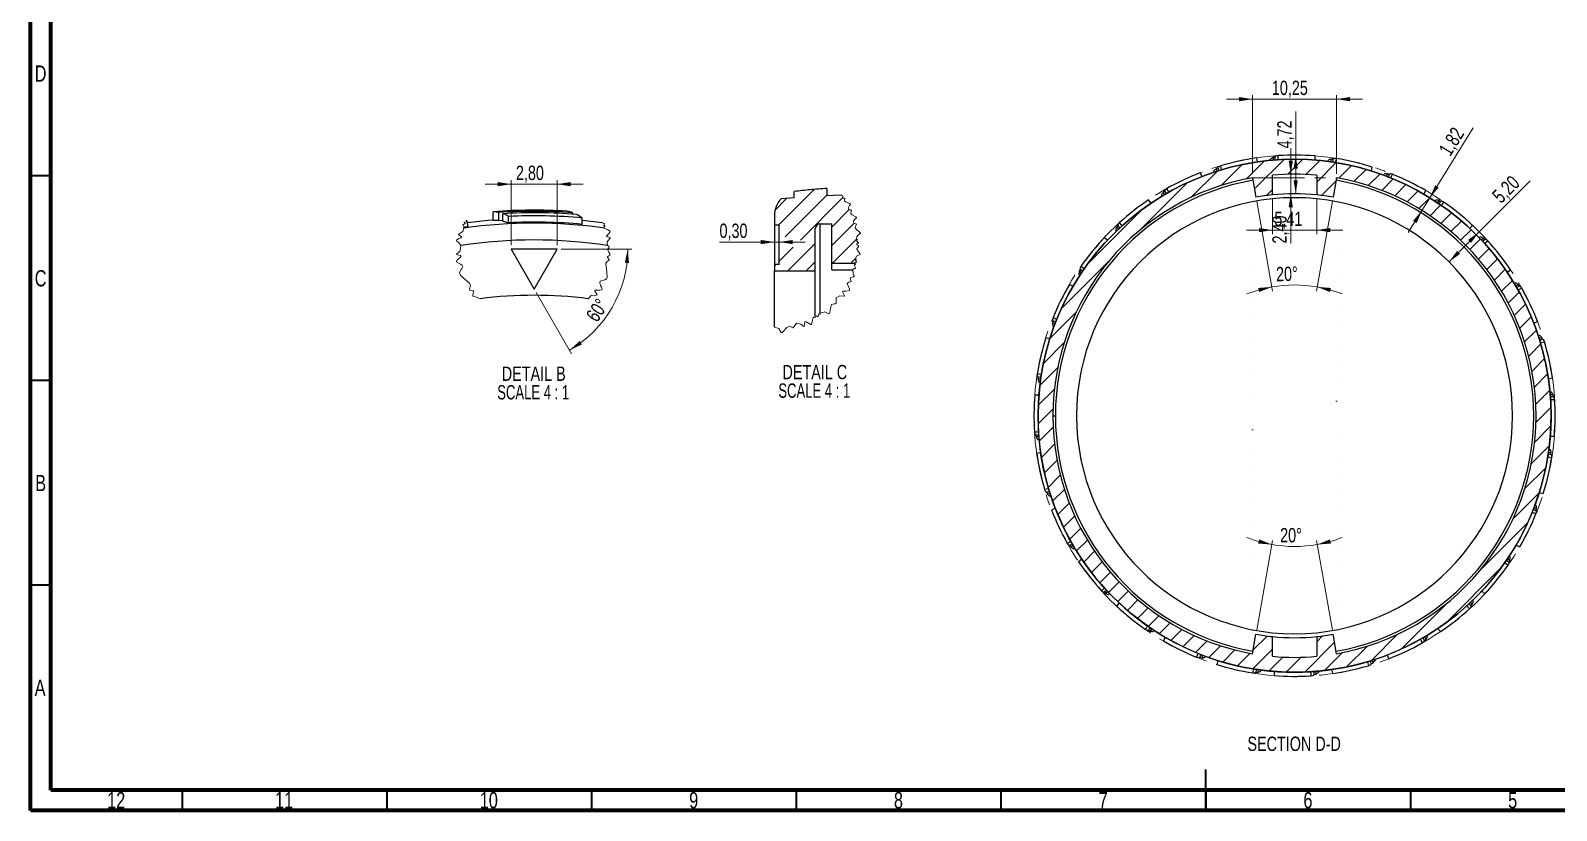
# Model space of a CAD drawing. Header units: millimetres. Extents: x 15 to 589, y 5 to 415.
# Drawn here: x 15 to 387.7, y 5 to 195.5 of the extents above; entities that cross this region are included whole.
import ezdxf

# ---------------------------------------------------------------- set-up
doc = ezdxf.new("R2010")
doc.units = ezdxf.units.MM
doc.linetypes.add('CENTERX2', pattern=[20.32, 12.7, -2.54, 2.54, -2.54])
doc.styles.add('SLDTEXTSTYLE0', font='TXT', dxfattribs={"width": 0.75})
doc.styles.add('SLDTEXTSTYLE5', font='TXT', dxfattribs={"width": 0.681818})
doc.dimstyles.new('SLDDIMSTYLE0', dxfattribs={"dimtxt": 3.5, "dimasz": 3.302, "dimexe": 0, "dimexo": 0.0625, "dimgap": 0.875, "dimtad": 1, "dimlfac": 0.5, "dimrnd": 1e-09, "dimzin": 12, "dimdsep": 46, "dimtxsty": 'SLDTEXTSTYLE0', "dimsah": 1, "dimcen": 0.09, "dimadec": 0, "dimazin": 3, "dimtfac": 1, "dimtofl": 0, "dimtmove": 0, "dimatfit": 3, "dimfxl": 0, "dimfrac": 2, "dimtolj": 1, "dimtzin": 12, "dimarcsym": 0})
doc.dimstyles.new('SLDDIMSTYLE2', dxfattribs={"dimtxt": 3.5, "dimasz": 3.302, "dimexe": 0, "dimexo": 0.0625, "dimgap": 0.875, "dimtad": 1, "dimlfac": 0.5, "dimrnd": 1e-09, "dimzin": 12, "dimdsep": 46, "dimtxsty": 'SLDTEXTSTYLE0', "dimsah": 1, "dimcen": 0.09, "dimadec": 0, "dimazin": 3, "dimtfac": 1, "dimtmove": 0, "dimatfit": 0, "dimfxl": 0, "dimfrac": 2, "dimtolj": 1, "dimtzin": 12, "dimarcsym": 0})
doc.dimstyles.new('SLDDIMSTYLE4', dxfattribs={"dimtxt": 3.5, "dimasz": 3.302, "dimexe": 0, "dimexo": 0.0625, "dimgap": 0.875, "dimtad": 1, "dimdec": 4, "dimlfac": 0.25, "dimzin": 12, "dimdsep": 46, "dimtxsty": 'SLDTEXTSTYLE0', "dimsah": 1, "dimcen": 0.09, "dimazin": 3, "dimtfac": 1, "dimtofl": 0, "dimtmove": 0, "dimatfit": 3, "dimfxl": 0, "dimfrac": 2, "dimtolj": 1, "dimtzin": 12, "dimarcsym": 0})
doc.dimstyles.new('SLDDIMSTYLE5', dxfattribs={"dimtxt": 3.5, "dimasz": 3.302, "dimexe": 0, "dimexo": 0.0625, "dimgap": 0.875, "dimtad": 1, "dimlfac": 0.25, "dimrnd": 1e-09, "dimzin": 12, "dimdsep": 46, "dimtxsty": 'SLDTEXTSTYLE0', "dimsah": 1, "dimcen": 0.09, "dimadec": 0, "dimazin": 3, "dimtfac": 1, "dimtmove": 0, "dimatfit": 0, "dimfxl": 0, "dimfrac": 2, "dimtolj": 1, "dimtzin": 12, "dimarcsym": 0})
doc.dimstyles.new('SLDDIMSTYLE6', dxfattribs={"dimtxt": 3.5, "dimasz": 3.302, "dimexe": 0, "dimexo": 0.0625, "dimgap": 0.875, "dimtad": 1, "dimlfac": 0.25, "dimrnd": 1e-09, "dimdsep": 46, "dimtxsty": 'SLDTEXTSTYLE0', "dimsah": 1, "dimcen": 0.09, "dimadec": 0, "dimazin": 2, "dimtfac": 1, "dimtmove": 0, "dimatfit": 0, "dimfxl": 0, "dimfrac": 2, "dimtolj": 1, "dimtzin": 12, "dimarcsym": 0})
doc.dimstyles.new('SLDDIMSTYLE7', dxfattribs={"dimtxt": 3.5, "dimasz": 3.302, "dimexe": 0, "dimexo": 0.0625, "dimgap": 0.875, "dimtad": 1, "dimdec": 4, "dimlfac": 0.5, "dimzin": 12, "dimdsep": 46, "dimtxsty": 'SLDTEXTSTYLE0', "dimsah": 1, "dimcen": 0.09, "dimazin": 3, "dimtfac": 1, "dimtofl": 0, "dimtmove": 0, "dimatfit": 3, "dimfxl": 0, "dimfrac": 2, "dimtolj": 1, "dimtzin": 12, "dimarcsym": 0})

# ---------------------------------------------------------------- blocks, each defined once
blk = doc.blocks.new('_D_13')
at = {"color": 7, "linetype": 'Continuous', "lineweight": 0}
for p, q in [((144.59, 142.05), (161.84, 142.05)), ((138.49, 131.48), (147.12, 116.54))]:
    blk.add_line(p, q, dxfattribs=at)
at = {"color": 7, "linetype": 'Continuous', "lineweight": 18}
blk.add_arc((132.39, 142.05), 28.45, 300, 0, dxfattribs=at)
for points in [[(160.84, 142.05), (160.14, 138.78), (161.16, 138.72)], [(146.62, 117.41), (149.65, 118.8), (149.1, 119.64)]]:
    blk.add_solid(points, dxfattribs=at)
at = {"color": 7, "linetype": 'Continuous', "lineweight": 18, "insert": (150.44, 125.93), "char_height": 3.5, "attachment_point": 1, "rotation": 56.5918, "style": 'SLDTEXTSTYLE0'}
blk.add_mtext('60°', dxfattribs=at)
blk = doc.blocks.new('_D_14')
at = {"color": 7, "linetype": 'Continuous', "lineweight": 0}
for p, q in [((132.39, 157.95), (126.04, 157.95)), ((132.39, 143.05), (132.39, 158.95)), ((143.59, 157.95), (132.39, 157.95)), ((143.59, 143.05), (143.59, 158.95)), ((143.59, 157.95), (149.94, 157.95))]:
    blk.add_line(p, q, dxfattribs=at)
at = {"color": 7, "linetype": 'Continuous', "lineweight": 18}
for points in [[(132.39, 157.95), (129.09, 158.46), (129.09, 157.44)], [(143.59, 157.95), (146.89, 157.44), (146.89, 158.46)]]:
    blk.add_solid(points, dxfattribs=at)
at = {"color": 7, "linetype": 'Continuous', "lineweight": 18, "insert": (133.54, 162.46), "char_height": 3.5, "attachment_point": 1, "style": 'SLDTEXTSTYLE0'}
blk.add_mtext('2,80', dxfattribs=at)
blk = doc.blocks.new('SW_NOTE_0_4')
at = {"color": 0, "linetype": 'Continuous', "lineweight": 0, "char_height": 3.5, "attachment_point": 2}
for s, insert, style in [('DETAIL B', (9.13, 4.51), 'SLDTEXTSTYLE0'), ('SCALE 4 : 1', (8.99, -0.01), 'SLDTEXTSTYLE5')]:
    blk.add_mtext(s, dxfattribs=dict(at, insert=insert, style=style))
blk = doc.blocks.new('SW_HATCH_0')
at = {"color": 0, "linetype": 'Continuous', "lineweight": 18}
for p, q in [((0, 0), (-2.94, -2.94)), ((6.67, 2.18), (-2.01, -6.5)), ((9.67, 0.69), (-0.44, -9.42)), ((13.51, 0.03), (3.29, -10.18)), ((15.14, -2.82), (10.92, -7.04)), ((16.34, -6.11), (10.92, -11.53)), ((6.92, -11.04), (0.23, -17.73)), ((16.99, -9.95), (11.11, -15.83)), ((1.53, -11.94), (-1.88, -15.35)), ((16.76, -14.67), (15.6, -15.83)), ((-2.73, -16.2), (-3.08, -16.55)), ((6.92, -15.53), (4.72, -17.73))]:
    blk.add_line(p, q, dxfattribs=at)
blk = doc.blocks.new('_D_15')
at = {"color": 7, "linetype": 'Continuous', "lineweight": 0}
for p, q in [((196.65, 143.81), (183.26, 143.81)), ((196.65, 143.81), (197.85, 143.81)), ((197.85, 143.81), (204.2, 143.81))]:
    blk.add_line(p, q, dxfattribs=at)
at = {"color": 7, "linetype": 'Continuous', "lineweight": 18}
for points in [[(196.65, 143.81), (193.35, 144.32), (193.35, 143.3)], [(197.85, 143.81), (201.16, 143.3), (201.16, 144.32)]]:
    blk.add_solid(points, dxfattribs=at)
at = {"color": 7, "linetype": 'Continuous', "lineweight": 18, "insert": (183.26, 148.32), "char_height": 3.5, "attachment_point": 1, "style": 'SLDTEXTSTYLE0'}
blk.add_mtext('0,30', dxfattribs=at)
blk = doc.blocks.new('SW_NOTE_0_5')
at = {"color": 0, "linetype": 'Continuous', "lineweight": 0, "char_height": 3.5, "attachment_point": 2}
for s, insert, style in [('DETAIL C', (9.68, 4.51), 'SLDTEXTSTYLE0'), ('SCALE 4 : 1', (9.55, -0.01), 'SLDTEXTSTYLE5')]:
    blk.add_mtext(s, dxfattribs=dict(at, insert=insert, style=style))
blk = doc.blocks.new('_D_16')
at = {"color": 7, "linetype": 'Continuous', "lineweight": 0}
for p, q in [((313.44, 160.5), (313.44, 179.71)), ((333.93, 160.5), (333.93, 179.71)), ((313.44, 178.71), (307.09, 178.71)), ((313.44, 178.71), (333.93, 178.71)), ((333.93, 178.71), (340.28, 178.71))]:
    blk.add_line(p, q, dxfattribs=at)
at = {"color": 7, "linetype": 'Continuous', "lineweight": 18}
for points in [[(313.44, 178.71), (310.14, 179.22), (310.14, 178.2)], [(333.93, 178.71), (337.24, 178.2), (337.24, 179.22)]]:
    blk.add_solid(points, dxfattribs=at)
at = {"color": 7, "linetype": 'Continuous', "lineweight": 18, "insert": (318.15, 183.22), "char_height": 3.5, "attachment_point": 1, "style": 'SLDTEXTSTYLE0'}
blk.add_mtext('10,25', dxfattribs=at)
blk = doc.blocks.new('_D_17')
at = {"color": 7, "linetype": 'Continuous', "lineweight": 0}
for p, q in [((368.78, 146.31), (381.25, 158.73)), ((361.42, 138.97), (368.78, 146.31))]:
    blk.add_line(p, q, dxfattribs=at)
at = {"color": 7, "linetype": 'Continuous', "lineweight": 18}
for points in [[(368.78, 146.31), (366.08, 144.34), (366.8, 143.62)], [(361.42, 138.97), (364.12, 140.94), (363.4, 141.66)]]:
    blk.add_solid(points, dxfattribs=at)
at = {"color": 7, "linetype": 'Continuous', "lineweight": 18, "insert": (371.65, 155.54), "char_height": 3.5, "attachment_point": 1, "rotation": 44.8838, "style": 'SLDTEXTSTYLE0'}
blk.add_mtext('5,20', dxfattribs=at)
blk = doc.blocks.new('_D_18')
at = {"color": 7, "linetype": 'Continuous', "lineweight": 0}
for p, q in [((323.97, 165.04), (323.97, 175.72)), ((323.97, 155.6), (323.97, 165.04)), ((324.69, 165.04), (324.97, 165.04)), ((324.69, 155.6), (324.97, 155.6))]:
    blk.add_line(p, q, dxfattribs=at)
at = {"color": 7, "linetype": 'Continuous', "lineweight": 18}
for points in [[(323.97, 165.04), (323.46, 161.74), (324.48, 161.74)], [(323.97, 155.6), (324.48, 158.9), (323.46, 158.9)]]:
    blk.add_solid(points, dxfattribs=at)
at = {"color": 7, "linetype": 'Continuous', "lineweight": 18, "insert": (319.46, 166.67), "char_height": 3.5, "attachment_point": 1, "rotation": 90, "style": 'SLDTEXTSTYLE0'}
blk.add_mtext('4,72', dxfattribs=at)
blk = doc.blocks.new('_D_19')
at = {"color": 7, "linetype": 'Continuous', "lineweight": 0}
for p, q in [((356.73, 154.62), (367.33, 171.7)), ((354.81, 151.52), (356.73, 154.62)), ((354.81, 151.52), (351.46, 146.13))]:
    blk.add_line(p, q, dxfattribs=at)
at = {"color": 7, "linetype": 'Continuous', "lineweight": 18}
for points in [[(356.73, 154.62), (358.9, 157.15), (358.04, 157.69)], [(354.81, 151.52), (352.63, 148.99), (353.5, 148.45)]]:
    blk.add_solid(points, dxfattribs=at)
at = {"color": 7, "linetype": 'Continuous', "lineweight": 18, "insert": (358.72, 166.39), "char_height": 3.5, "attachment_point": 1, "rotation": 58.1686, "style": 'SLDTEXTSTYLE0'}
blk.add_mtext('1,82', dxfattribs=at)
blk = doc.blocks.new('_D_20')
at = {"color": 7, "linetype": 'Continuous', "lineweight": 0}
for p, q in [((322.77, 160.4), (322.77, 166.75)), ((322.69, 160.4), (321.77, 160.4)), ((322.77, 155.6), (322.77, 160.4)), ((322.69, 155.6), (321.77, 155.6)), ((322.77, 155.6), (322.77, 143.46))]:
    blk.add_line(p, q, dxfattribs=at)
at = {"color": 7, "linetype": 'Continuous', "lineweight": 18}
for points in [[(322.77, 160.4), (323.28, 163.7), (322.26, 163.7)], [(322.77, 155.6), (322.26, 152.29), (323.28, 152.29)]]:
    blk.add_solid(points, dxfattribs=at)
at = {"color": 7, "linetype": 'Continuous', "lineweight": 18, "insert": (318.26, 143.46), "char_height": 3.5, "attachment_point": 1, "rotation": 90, "style": 'SLDTEXTSTYLE0'}
blk.add_mtext('2,40', dxfattribs=at)
blk = doc.blocks.new('_D_21')
at = {"color": 7, "linetype": 'Continuous', "lineweight": 0}
for p, q in [((314.45, 153.79), (318.32, 131.86)), ((332.93, 153.79), (329.06, 131.86))]:
    blk.add_line(p, q, dxfattribs=at)
at = {"color": 7, "linetype": 'Continuous', "lineweight": 18}
for start, end in [(100, 111.3459), (80, 100), (68.6541, 80)]:
    blk.add_arc((323.69, 101.4), 31.93, start, end, dxfattribs=at)
for points in [[(318.14, 132.84), (314.81, 132.6), (315.04, 131.61)], [(329.23, 132.84), (332.34, 131.61), (332.56, 132.6)]]:
    blk.add_solid(points, dxfattribs=at)
at = {"color": 7, "linetype": 'Continuous', "lineweight": 18, "insert": (319.13, 137.72), "char_height": 3.5, "attachment_point": 1, "rotation": 1.642, "style": 'SLDTEXTSTYLE0'}
blk.add_mtext('20°', dxfattribs=at)
blk = doc.blocks.new('_D_22')
at = {"color": 7, "linetype": 'Continuous', "lineweight": 0}
for p, q in [((314.45, 49), (318.32, 70.93)), ((332.93, 49), (329.06, 70.93))]:
    blk.add_line(p, q, dxfattribs=at)
at = {"color": 7, "linetype": 'Continuous', "lineweight": 18}
for start, end in [(248.6541, 260), (280, 291.3459), (260, 280)]:
    blk.add_arc((323.69, 101.4), 31.93, start, end, dxfattribs=at)
for points in [[(318.14, 69.95), (315.04, 71.19), (314.81, 70.19)], [(329.23, 69.95), (332.56, 70.19), (332.34, 71.19)]]:
    blk.add_solid(points, dxfattribs=at)
at = {"color": 7, "linetype": 'Continuous', "lineweight": 18, "insert": (320.17, 73.98), "char_height": 3.5, "attachment_point": 1, "style": 'SLDTEXTSTYLE0'}
blk.add_mtext('20°', dxfattribs=at)
blk = doc.blocks.new('_D_23')
at = {"color": 7, "linetype": 'Continuous', "lineweight": 0}
for p, q in [((318.28, 154.33), (318.28, 145.73)), ((329.1, 154.33), (329.1, 145.73)), ((318.28, 146.73), (311.93, 146.73)), ((318.28, 146.73), (329.1, 146.73)), ((329.1, 146.73), (335.45, 146.73))]:
    blk.add_line(p, q, dxfattribs=at)
at = {"color": 7, "linetype": 'Continuous', "lineweight": 18}
for points in [[(318.28, 146.73), (314.97, 147.24), (314.97, 146.22)], [(329.1, 146.73), (332.4, 146.22), (332.4, 147.24)]]:
    blk.add_solid(points, dxfattribs=at)
at = {"color": 7, "linetype": 'Continuous', "lineweight": 18, "insert": (318.77, 151.24), "char_height": 3.5, "attachment_point": 1, "style": 'SLDTEXTSTYLE0'}
blk.add_mtext('5,41', dxfattribs=at)

msp = doc.modelspace()

# ---------------------------------------------------------------- hatches: boundary and pattern name
at = {"linetype": 'Continuous', "lineweight": 18}
h = msp.add_hatch(dxfattribs=at)
h.set_pattern_fill('ANSI31', style=0)
edge = h.paths.add_edge_path(flags=0)
edge.add_arc((323.68786, 101.39662), 62.64188, 0, 360)
edge = h.paths.add_edge_path(flags=0)
edge.add_arc((323.68786, 101.39662), 59, 180, 260, ccw=False)
edge.add_arc((323.68786, 101.39662), 59, 100, 180, ccw=False)
edge.add_line((313.44262, 159.50027), (314.27613, 154.7732))
edge.add_arc((323.68786, 101.39662), 54.2, 95.7303854, 100, ccw=False)
edge.add_line((318.27613, 155.32576), (318.27613, 160.1479))
edge.add_arc((323.68786, 101.39662), 59, 84.7371898, 95.2628102, ccw=False)
edge.add_line((329.09959, 160.1479), (329.09959, 155.32576))
edge.add_arc((323.68786, 101.39662), 54.2, 80, 84.2696146, ccw=False)
edge.add_line((333.09959, 154.7732), (333.9331, 159.50027))
edge.add_arc((323.68786, 101.39662), 59, -80, 80, ccw=False)
edge.add_line((333.9331, 43.29296), (333.09959, 48.02004))
edge.add_arc((323.68786, 101.39662), 54.2, 275.7303854, 280, ccw=False)
edge.add_line((329.09959, 47.46747), (329.09959, 42.64533))
edge.add_arc((323.68786, 101.39662), 59, 264.7371898, 275.2628102, ccw=False)
edge.add_line((318.27613, 42.64533), (318.27613, 47.46747))
edge.add_arc((323.68786, 101.39662), 54.2, 260, 264.2696146, ccw=False)
edge.add_line((314.27613, 48.02004), (313.44262, 43.29296))

# ---------------------------------------------------------------- linework, layer by layer
at = {"color": 7, "linetype": 'Continuous', "lineweight": 70}
for p, q in [((15, 5), (15, 415)), ((20, 10), (20, 410)), ((584, 10), (20, 10)), ((589, 5), (15, 5))]:
    msp.add_line(p, q, dxfattribs=at)
at = {"color": 7, "linetype": 'Continuous', "lineweight": 25}
for p, q in [((314.66775, 163.38609), (314.44453, 164.36409)), ((317.81879, 163.76337), (317.81879, 164.07777)), ((318.98255, 164.55385), (318.5241, 164.51802)), ((318.5241, 163.82572), (318.5241, 164.51802)), ((318.98255, 163.86195), (318.98255, 164.72264)), ((319.68786, 163.91108), (319.68786, 164.91309)), ((328.68786, 163.83905), (328.68786, 164.8422)), ((332.54535, 163.40954), (332.6994, 164.08448)), ((333.15433, 164.0174), (332.6994, 164.08448)), ((333.00037, 163.34284), (333.19189, 164.18196)), ((333.69892, 163.23379), (333.92189, 164.21068)), ((301.09995, 159.82472), (300.6647, 160.72853)), ((304.08804, 160.89371), (304.01807, 161.20023)), ((305.04672, 161.92334), (304.60773, 161.78639)), ((304.76178, 161.11145), (304.60773, 161.78639)), ((305.20068, 161.24878), (305.00916, 162.0879)), ((305.87737, 161.45362), (305.6544, 162.43051)), ((331.84385, 163.50569), (331.91381, 163.81221)), ((342.45725, 161.16088), (342.68047, 162.13888)), ((345.45993, 160.13361), (345.59635, 160.41688)), ((346.12245, 159.88377), (346.42283, 160.50751)), ((346.85142, 160.34087), (346.42283, 160.50751)), ((346.55122, 159.71749), (346.92466, 160.49295)), ((347.20799, 159.45573), (347.64275, 160.35851)), ((209.45461, 156.92386), (209.45461, 155.11627)), ((292.95998, 155.98466), (292.52522, 156.88744)), ((313.44262, 159.50027), (314.27613, 154.7732)), ((318.27613, 155.32576), (318.27613, 160.1479)), ((329.09959, 160.1479), (329.09959, 155.32576)), ((333.9331, 159.50027), (333.09959, 154.7732)), ((201.45461, 154.62526), (198.28618, 154.37932)), ((201.45461, 154.62526), (201.45461, 156.16998)), ((212.71399, 155.25389), (209.45461, 155.11627)), ((288.6648, 153.33353), (288.03934, 154.11782)), ((291.34009, 155.04062), (291.20368, 155.32389)), ((292.04563, 156.25776), (291.64812, 156.02657)), ((291.9485, 155.40283), (291.64812, 156.02657)), ((292.34583, 155.63438), (291.97239, 156.40984)), ((355.28546, 155.48589), (355.72071, 156.38969)), ((357.98427, 153.81621), (358.1803, 154.06202)), ((358.57458, 153.42521), (359.00622, 153.96647)), ((358.9556, 153.16769), (359.49223, 153.84061)), ((359.38699, 153.70864), (359.00622, 153.96647)), ((359.53766, 152.76635), (360.16241, 153.54975)), ((121.88452, 147.63138), (121.5437, 149.12463)), ((127.99117, 149.17452), (127.99117, 151.20401)), ((129.40179, 149.09406), (129.40179, 151.02324)), ((129.40179, 149.09406), (130.31869, 149.15379)), ((130.31869, 148.93381), (130.31869, 150.74478)), ((131.72931, 148.52104), (131.72931, 150.06769)), ((147.40179, 150.62732), (147.40179, 150.96489)), ((149.72931, 148.1236), (149.72931, 149.67515)), ((196.65461, 150.26632), (196.65461, 147.99248)), ((120.93554, 147.49869), (121.88452, 147.63138)), ((154.70301, 148.47569), (149.72931, 149.04635)), ((196.65461, 147.99248), (197.85461, 147.99248)), ((196.65461, 147.99248), (196.65461, 138.293)), ((197.85461, 138.293), (197.85461, 147.99248)), ((206.65461, 136.75932), (206.65461, 147.05933)), ((207.85461, 148.25932), (210.65461, 148.25932)), ((207.85461, 126.43516), (207.85461, 148.25932)), ((210.65461, 138.65933), (210.65461, 148.25932)), ((280.2142, 146.4976), (280.01818, 146.74341)), ((280.63121, 147.84122), (280.29512, 147.52737)), ((280.72676, 146.98611), (280.29512, 147.52737)), ((281.0626, 147.30027), (280.52597, 147.97319)), ((281.58341, 147.77843), (280.95866, 148.56183)), ((366.52924, 147.09863), (367.15469, 147.88292)), ((132.39117, 142.046), (137.99117, 132.34652)), ((143.59117, 142.046), (132.39117, 142.046)), ((137.99117, 132.34652), (143.59117, 142.046)), ((277.98585, 144.23799), (277.20155, 144.86345)), ((368.78885, 144.87027), (369.03466, 145.0663)), ((369.27735, 144.35771), (369.81861, 144.78936)), ((369.59151, 144.02187), (370.26443, 144.55851)), ((370.13246, 144.45326), (369.81861, 144.78936)), ((370.06967, 143.50107), (370.85308, 144.12581)), ((196.65461, 138.293), (196.65461, 136.75932)), ((197.85461, 138.293), (196.65461, 138.293)), ((210.65461, 138.65933), (216.26283, 138.65933)), ((210.65461, 137.01249), (210.65461, 138.65933)), ((196.65461, 136.75932), (206.65461, 136.75932)), ((196.65461, 123.02849), (196.65461, 136.75932)), ((206.65461, 125.69042), (206.65461, 136.75932)), ((210.65461, 137.01249), (215.81194, 137.01249)), ((271.26827, 135.69303), (271.02246, 135.88905)), ((271.37583, 137.09575), (271.11801, 136.71498)), ((271.65927, 136.28334), (271.11801, 136.71498)), ((271.91678, 136.66436), (271.24387, 137.20099)), ((272.31813, 137.24642), (271.53472, 137.87116)), ((375.62477, 136.41968), (376.40906, 137.04513)), ((269.59859, 132.99422), (268.69478, 133.42947)), ((377.33187, 133.74438), (377.61513, 133.88079)), ((377.69407, 133.13597), (378.31781, 133.43635)), ((377.92562, 132.73864), (378.70108, 133.11208)), ((378.27591, 132.1245), (379.17869, 132.55926)), ((378.549, 133.03885), (378.31781, 133.43635)), ((264.7436, 124.56018), (264.57697, 124.13158)), ((265.20071, 123.8312), (264.57697, 124.13158)), ((265.36698, 124.25997), (264.59152, 124.63341)), ((264.95087, 123.16869), (264.6676, 123.3051)), ((265.62874, 124.91675), (264.72596, 125.3515)), ((382.11597, 123.98453), (383.01978, 124.41978)), ((263.92359, 120.166), (262.94559, 120.38923)), ((383.18496, 120.99644), (383.49148, 121.0664)), ((383.40269, 120.32269), (384.07763, 120.47674)), ((383.54003, 119.8838), (384.37914, 120.07532)), ((383.74487, 119.2071), (384.72176, 119.43007)), ((384.21458, 120.03776), (384.07763, 120.47674)), ((261.85068, 111.40768), (260.87379, 111.63065)), ((261.74163, 110.70912), (260.90252, 110.90065)), ((261.06708, 110.86309), (261, 110.40816)), ((261.67494, 110.25411), (261, 110.40816)), ((261.57878, 109.55261), (261.27226, 109.62257)), ((385.67734, 110.41672), (386.65534, 110.63995)), ((261.24542, 106.39662), (260.24227, 106.39662)), ((386.05461, 107.26568), (386.36901, 107.26568)), ((386.11697, 106.56037), (386.80926, 106.56037)), ((386.15319, 106.10192), (387.01389, 106.10192)), ((386.20232, 105.39662), (387.20433, 105.39662)), ((386.84509, 106.10192), (386.80926, 106.56037)), ((264.68786, 101.39662), (265.28786, 101.39662)), ((261.1734, 97.39662), (260.17139, 97.39662)), ((261.22253, 96.69131), (260.36183, 96.69131)), ((260.53062, 96.69131), (260.56645, 96.23286)), ((261.25875, 96.23286), (260.56645, 96.23286)), ((261.32111, 95.52755), (261.00671, 95.52755)), ((385.79694, 93.24062), (386.10346, 93.17066)), ((386.13029, 96.39662), (387.13344, 96.39662)), ((261.69838, 92.37651), (260.72038, 92.15328)), ((385.52503, 91.38555), (386.50192, 91.16258)), ((385.63408, 92.08411), (386.4732, 91.89258)), ((385.70078, 92.53912), (386.37572, 92.38507)), ((386.30864, 91.93014), (386.37572, 92.38507)), ((263.63085, 83.58613), (262.65396, 83.36316)), ((263.83569, 82.90944), (262.99658, 82.71791)), ((263.16114, 82.75547), (263.29808, 82.31649)), ((263.97303, 82.47054), (263.29808, 82.31649)), ((383.45213, 82.62723), (384.43013, 82.404)), ((264.19076, 81.79679), (263.88424, 81.72683)), ((265.25975, 78.8087), (264.35594, 78.37345)), ((382.00874, 78.53326), (382.78419, 78.15982)), ((382.17501, 78.96203), (382.79875, 78.66165)), ((382.42485, 79.62454), (382.70812, 79.48813)), ((382.63212, 78.23305), (382.79875, 78.66165)), ((381.74698, 77.87648), (382.64976, 77.44173)), ((269.09981, 70.66873), (268.19703, 70.23398)), ((269.4501, 70.05459), (268.67464, 69.68115)), ((268.82671, 69.75438), (269.05791, 69.35688)), ((269.68165, 69.65726), (269.05791, 69.35688)), ((270.04385, 69.04885), (269.76058, 68.91244)), ((376.10745, 67.1002), (376.35326, 66.90418)), ((377.77713, 69.79901), (378.68094, 69.36376)), ((271.75095, 66.37355), (270.96665, 65.7481)), ((375.05759, 65.54681), (375.841, 64.92207)), ((375.45893, 66.12888), (376.13185, 65.59224)), ((375.71645, 66.50989), (376.25771, 66.07825)), ((375.99988, 65.69748), (376.25771, 66.07825)), ((277.30605, 59.29216), (276.52264, 58.66742)), ((277.78421, 58.77136), (277.11129, 58.23473)), ((277.24326, 58.33997), (277.55711, 58.00387)), ((278.09837, 58.43552), (277.55711, 58.00387)), ((278.58687, 57.92296), (278.34106, 57.72693)), ((367.16151, 56.29563), (367.35754, 56.04982)), ((369.38987, 58.55524), (370.17417, 57.92978)), ((280.84648, 55.6946), (280.22103, 54.91031)), ((365.79231, 55.0148), (366.41706, 54.2314)), ((366.31311, 55.49296), (366.84975, 54.82005)), ((366.64896, 55.80713), (367.0806, 55.26586)), ((366.74451, 54.95201), (367.0806, 55.26586)), ((287.83806, 50.02688), (287.21331, 49.24348)), ((288.42012, 49.62554), (287.88349, 48.95262)), ((287.98873, 49.08459), (288.3695, 48.82676)), ((288.80114, 49.36802), (288.3695, 48.82676)), ((289.39145, 48.97702), (289.19542, 48.73121)), ((358.71092, 49.4597), (359.33638, 48.67541)), ((292.09026, 47.30734), (291.65501, 46.40354)), ((313.44262, 43.29296), (314.27613, 48.02004)), ((318.27613, 42.64533), (318.27613, 47.46747)), ((329.09959, 47.46747), (329.09959, 42.64533)), ((333.9331, 43.29296), (333.09959, 48.02004)), ((354.41574, 46.80857), (354.8505, 45.90579)), ((355.02989, 47.15885), (355.40333, 46.38339)), ((355.33009, 46.53547), (355.7276, 46.76666)), ((355.42722, 47.3904), (355.7276, 46.76666)), ((356.03562, 47.75261), (356.17204, 47.46934)), ((300.16773, 43.3375), (299.73297, 42.43472)), ((300.8245, 43.07574), (300.45106, 42.30028)), ((300.5243, 42.45236), (300.95289, 42.28572)), ((301.25327, 42.90946), (300.95289, 42.28572)), ((301.91579, 42.65962), (301.77937, 42.37636)), ((304.91847, 41.63235), (304.69525, 40.65435)), ((341.49835, 41.33961), (341.72132, 40.36272)), ((342.17504, 41.54445), (342.36656, 40.70533)), ((342.329, 40.86989), (342.76799, 41.00684)), ((342.61393, 41.68178), (342.76799, 41.00684)), ((343.28768, 41.89952), (343.35764, 41.593)), ((346.27577, 42.96851), (346.71102, 42.0647)), ((313.67679, 39.55944), (313.45383, 38.58255)), ((314.37535, 39.45039), (314.18383, 38.61127)), ((314.22139, 38.77584), (314.67632, 38.70875)), ((314.83037, 39.38369), (314.67632, 38.70875)), ((315.53187, 39.28754), (315.46191, 38.98102)), ((318.68786, 38.95418), (318.68786, 37.95103)), ((327.68786, 38.88216), (327.68786, 37.88014)), ((328.39317, 38.93128), (328.39317, 38.07059)), ((328.39317, 38.23938), (328.85162, 38.27521)), ((328.85162, 38.96751), (328.85162, 38.27521)), ((329.55693, 39.02986), (329.55693, 38.71546)), ((332.70797, 39.40714), (332.93119, 38.42914))]:
    msp.add_line(p, q, dxfattribs=at)
at = {"color": 7, "linetype": 'Continuous', "lineweight": 35}
for p, q in [((20, 160), (15, 160)), ((20, 110), (15, 110)), ((20, 60), (15, 60)), ((302, 5), (302, 15)), ((52, 10), (52, 5)), ((102, 10), (102, 5)), ((152, 10), (152, 5)), ((202, 10), (202, 5)), ((252, 10), (252, 5)), ((302, 10), (302, 5)), ((352, 10), (352, 5))]:
    msp.add_line(p, q, dxfattribs=at)
at = {"color": 7, "linetype": 'CENTERX2', "lineweight": 18}
msp.add_line((313.44262, 159.50027), (333.9331, 159.50027), dxfattribs=at)
at = {"color": 8, "linetype": 'Continuous', "lineweight": 25}
msp.add_line((261.04598, 101.39662), (261.04661, 101.39662), dxfattribs=at)
at = {"color": 7, "linetype": 'Continuous', "lineweight": 18, "flags": 128}
for points in [[(216.76887, 143.14274), (216.82219, 143.37668), (217.03287, 143.50723), (217.17272, 143.57553), (217.17821, 143.6238), (217.14206, 143.68375), (216.82126, 144.04215), (216.79368, 144.13984), (216.82376, 144.23479), (216.93422, 144.39928), (216.91988, 144.4413), (216.87201, 144.47721), (216.72036, 144.5388), (216.78208, 145.20548), (217.31703, 145.64385), (217.67882, 145.88409), (217.67632, 146.01962), (217.55435, 146.1722), (216.53552, 147.04602), (216.4234, 147.30614), (216.4718, 147.57982), (216.71704, 148.07533), (216.66196, 148.18635), (216.51638, 148.26811), (216.07431, 148.38286), (216.01914, 148.98161), (216.41934, 149.4566), (216.69924, 149.72821), (216.67473, 149.84745), (216.54196, 149.9621), (215.49876, 150.56599), (215.357, 150.7772), (215.35472, 151.02679), (215.48973, 151.50459), (215.42284, 151.59354), (215.28087, 151.64178), (214.87171, 151.67039), (214.72593, 152.21645), (215.02164, 152.71985), (215.23804, 153.01577), (215.19648, 153.12239), (215.05533, 153.20763), (213.99323, 153.60224), (213.82848, 153.77553), (213.78691, 154.00643), (213.83647, 154.47049), (213.76042, 154.54234), (213.62125, 154.56459), (213.2376, 154.52641), (213.37073, 154.96856), (213.30057, 155.19018), (213.01606, 155.25751), (212.71399, 155.25389)], [(121.5437, 149.12463), (121.3766, 148.79905), (120.99111, 148.66539), (120.89552, 148.63157), (120.89697, 148.61035), (120.925, 148.57337), (121.16012, 148.32822), (121.1349, 148.28493), (121.0698, 148.25117), (120.87363, 148.19876), (120.61579, 148.10742), (120.59267, 148.05358), (120.61808, 147.98661), (120.74783, 147.82785), (120.93554, 147.49869), (120.80152, 147.44934), (120.7598, 147.39078), (120.79609, 147.30796), (120.85317, 147.23398), (120.5926, 146.35655), (119.70662, 145.85014), (119.48726, 145.7229), (119.5006, 145.67139), (119.58658, 145.59342), (120.27764, 145.09926), (120.23562, 144.98121), (120.09116, 144.86817), (119.63311, 144.64884), (119.04143, 144.30534), (119.00942, 144.16232), (119.1028, 144.00943), (119.49499, 143.679), (120.10829, 142.95644), (119.96242, 141.65965), (119.4784, 141.22244), (119.09382, 140.95549), (119.04318, 140.87559), (119.04966, 140.84045), (119.07903, 140.8084), (119.30409, 140.71677), (119.55894, 140.65135), (119.98726, 140.51469), (120.08413, 140.44652), (120.12116, 140.36524), (120.04815, 140.18125), (119.89437, 140.01546), (119.51204, 139.69477), (119.10069, 139.33221), (118.95934, 139.02341), (119.0896, 138.86153), (120.01672, 138.43075), (120.42316, 138.15517), (120.57481, 137.83021), (120.35949, 137.37705), (120.05354, 137.00016), (119.74468, 136.31997), (120.03533, 135.7013), (120.49598, 135.24701), (121.32795, 134.52844), (122.19145, 133.7355), (122.41919, 133.21409), (122.25234, 132.56857), (122.18252, 132.28247), (122.24597, 132.08061), (122.53337, 131.97892), (122.83099, 131.9378), (123.08265, 131.87656), (123.2057, 131.78247), (123.2299, 131.58237), (123.17717, 131.3815), (123.03399, 130.97116), (123.0113, 130.70154), (123.13753, 130.55836), (123.37365, 130.47986), (123.92025, 130.36059), (124.7809, 129.95819)], [(155.89722, 142.046), (156.26207, 142.34098), (156.33003, 142.56719), (156.12972, 142.78657), (155.87406, 142.95644), (155.82269, 143.87031), (156.48534, 144.64639), (156.64878, 144.84029), (156.61882, 144.88426), (156.51154, 144.92857), (155.69412, 145.16005), (155.69376, 145.28535), (155.79151, 145.44056), (156.14846, 145.80183), (156.5892, 146.3251), (156.57099, 146.47053), (156.43142, 146.58286), (155.95063, 146.76126), (155.12918, 147.23398), (155.07031, 147.5044), (155.2312, 147.76769), (155.27076, 147.83337), (155.25972, 147.84507), (155.22558, 147.85319), (154.97048, 147.88336), (154.96441, 147.92077), (154.9862, 147.97176), (155.07557, 148.09664), (155.18224, 148.27387), (155.16987, 148.31642), (155.12285, 148.34331), (154.9708, 148.37368), (154.70301, 148.47569)], [(151.20144, 129.95819), (151.88699, 130.74981), (153.0468, 130.86404), (153.25426, 130.85498), (153.34844, 130.88541), (153.36581, 130.94103), (153.32068, 131.05802), (152.96974, 131.55733), (152.84592, 131.77215), (152.81912, 131.90611), (152.86126, 131.98785), (152.95609, 132.04245), (153.26358, 132.09125), (154.06802, 132.09492), (154.48618, 132.16306), (154.60799, 132.31681), (154.4712, 132.76807), (154.236, 133.21605), (154.02056, 133.81843), (154.14313, 134.24458), (154.69894, 134.45034), (155.22931, 134.56214), (155.6822, 134.81372), (155.86176, 135.27112), (155.75059, 136.47647), (155.56469, 137.69423), (155.47727, 138.68129), (155.91237, 139.14881), (156.19848, 139.32858), (156.28288, 139.42471), (156.29736, 139.53314), (156.1844, 139.72142), (156.04578, 139.88017), (155.89521, 140.1127), (155.90204, 140.21525), (155.97617, 140.30629), (156.49312, 140.63469), (156.56893, 140.77976), (156.50701, 140.94985), (156.22959, 141.32179), (155.89722, 142.046)], [(196.65461, 123.02849), (197.75502, 122.71324), (198.33574, 121.72365), (198.43916, 121.70783), (198.55336, 121.75613), (198.81169, 121.99958), (199.66254, 122.98667), (200.41231, 123.24579), (201.12874, 122.84674), (201.21481, 122.84525), (201.28591, 122.89031), (201.39761, 123.09018), (202.02337, 123.98621), (203.15348, 123.77073), (203.86099, 123.21909), (203.92567, 123.21123), (203.96795, 123.25315), (203.9965, 123.56453), (204.07557, 124.37087), (204.2397, 124.39522), (204.55631, 124.24809), (205.52179, 123.65113), (205.76263, 123.66399), (205.99024, 124.74479), (206.10622, 125.39327), (206.17981, 125.47076), (206.28304, 125.4865), (206.53944, 125.40136), (206.59763, 125.41971), (206.63082, 125.48391), (206.65461, 125.69042), (206.8866, 125.76133), (207.10706, 125.64221), (207.23731, 125.55392), (207.28241, 125.57338), (207.31681, 125.63523), (207.46978, 126.09687), (207.54159, 126.17019), (207.63999, 126.19156), (207.83981, 126.17742), (207.86946, 126.21114), (207.87687, 126.27118), (207.85461, 126.43516), (208.9411, 126.78697), (209.9741, 126.28707), (210.10684, 126.37327), (210.18577, 126.58194), (210.26045, 127.2354), (210.62468, 128.56722), (211.28648, 128.74751), (211.62101, 128.76136), (211.72948, 128.80732), (211.77854, 128.89959), (211.71191, 129.32106), (211.78866, 130.23099), (212.64321, 130.65865), (213.69689, 130.60063), (213.77921, 130.62355), (213.79996, 130.64734), (213.8055, 130.68077), (213.49927, 131.18336), (213.27508, 131.6909), (213.37885, 131.78422), (213.57232, 131.83051), (214.11487, 131.84303), (215.02779, 131.97523), (215.03571, 132.29214), (214.82148, 132.7443), (214.42981, 133.70451), (214.56126, 133.89475), (214.8645, 133.98882), (215.19222, 134.0649), (215.38658, 134.20711), (215.27816, 134.62641), (215.17675, 135.04363), (215.38325, 135.18189), (216.01227, 135.35253), (216.10361, 135.49352), (216.07461, 135.69828), (215.91008, 136.16914), (215.81194, 137.01249), (215.95921, 137.26611), (216.25254, 137.34187), (216.44056, 137.37076), (216.46452, 137.42509), (216.44413, 137.50818), (216.20004, 138.04307), (216.20337, 138.1671), (216.27299, 138.26696), (216.46168, 138.41876), (216.46023, 138.47303), (216.41742, 138.53233), (216.26283, 138.65933), (216.35207, 138.84211), (216.5512, 138.90913), (216.67983, 138.93848), (216.6937, 138.97725), (216.67545, 139.03372), (216.47996, 139.39156), (216.47608, 139.47753), (216.51926, 139.55008), (216.64223, 139.66449), (216.63852, 139.70195), (216.60595, 139.74085), (216.49269, 139.82099), (216.68457, 140.36041), (217.22041, 140.61072), (217.57092, 140.73342), (217.59745, 140.84626), (217.5286, 140.99844), (216.86882, 141.93761), (216.83084, 142.17682), (216.92872, 142.39339), (217.23654, 142.75221), (217.21433, 142.85584), (217.11096, 142.95433), (216.76887, 143.14274)]]:
    msp.add_lwpolyline(points, dxfattribs=at)
at = {"color": 7, "linetype": 'Continuous', "lineweight": 25, "flags": 128}
msp.add_lwpolyline([(127.99117, 149.19771), (126.76075, 149.09308), (121.67919, 148.53099)], dxfattribs=at)
at = {"color": 7, "linetype": 'CENTERX2', "lineweight": 18}
msp.add_circle((323.68786, 101.39662), 63.6423, dxfattribs=at)
at = {"color": 7, "linetype": 'Continuous', "lineweight": 25}
msp.add_circle((323.68786, 101.39662), 62.64188, dxfattribs=at)
for centre, radius, start, end in [((323.68786, 101.39662), 62.6423, 0, 179.9997852), ((323.68786, 101.39662), 63.6423, 98.3511079, 106.4606311), ((320.99101, 159.7808), 5.34106, 117.5082412, 126.4363984), ((320.29193, 161.27467), 3.68822, 99.426576, 110.7944365), ((323.68786, 101.39662), 63.6423, 85.4939651, 93.6034882), ((334.05033, 158.91709), 5.34106, 104.6510983, 113.5792556), ((333.70119, 160.52907), 3.68822, 86.5694331, 97.9372936), ((323.68786, 101.39662), 63.6423, 72.6368222, 80.7463454), ((323.68786, 101.39662), 63.6423, 111.2082508, 119.3177739), ((308.06692, 157.71688), 5.34106, 130.3653841, 139.2935413), ((307.05295, 159.01774), 3.68822, 112.2837188, 123.6515793), ((323.68786, 101.39662), 59, 84.7371898, 95.2628102), ((346.59003, 155.16906), 5.34106, 91.7939555, 100.7221127), ((346.60835, 156.81832), 3.68822, 73.7122903, 85.0801507), ((323.68786, 101.39662), 63.6423, 59.7796793, 67.8892025), ((323.68786, 101.39662), 59, 100, 180), ((294.64812, 153.87144), 3.68822, 125.1408617, 136.5087222), ((323.68786, 101.39662), 59, 280, 80), ((202.65457, 150.26633), 5.99996, 136.7247965, 180.0000888), ((323.68786, 101.39662), 53.25, 0, 180), ((323.68786, 101.39662), 63.6423, 124.0653936, 132.1749168), ((295.92614, 152.82883), 5.34106, 143.2225269, 152.1506841), ((323.68786, 101.39662), 54.2, 95.7303854, 100), ((323.68786, 101.39662), 54.2, 84.2696146, 95.7303854), ((323.68786, 101.39662), 54.2, 80, 84.2696146), ((357.98132, 148.72466), 5.34106, 78.9368126, 87.8649699), ((358.36617, 150.32849), 3.68822, 60.8551474, 72.2230079), ((323.68786, 101.39662), 63.6423, 46.9225365, 55.0320596), ((137.99124, 24.31327), 127.28418, 86.3965297, 94.5060801), ((127.83405, 144.38362), 6.8222, 76.7147369, 88.6803114), ((137.99112, 24.31458), 126.99946, 85.7504816, 93.8780333), ((137.99127, 24.31356), 126.66382, 85.3232506, 93.4727831), ((127.14442, 142.32376), 8.99942, 59.371838, 69.3462733), ((137.9911, 24.31105), 125.91244, 84.650827, 92.8505735), ((144.7832, 144.06979), 7.37559, 69.2044183, 80.5736101), ((143.38444, 141.08058), 10.68288, 53.563723, 62.4912615), ((137.99117, 25.33714), 123.09569, 81.9969932, 98.0030068), ((137.99121, 24.31335), 124.36543, 84.5841404, 92.8861124), ((207.85461, 147.05932), 1.2, 90.0001543, 179.9997567), ((285.17744, 145.36175), 5.34106, 156.0796698, 165.007827), ((283.69946, 146.09384), 3.68822, 137.9980045, 149.365865), ((137.99117, 26.35843), 117.96141, 81.2803721, 98.7196279), ((323.68786, 101.39662), 63.6423, 136.9225365, 145.0320596), ((367.65299, 139.90704), 5.34106, 66.0796698, 75.007827), ((368.38508, 141.38502), 3.68822, 47.9980045, 59.365865), ((323.68786, 101.39662), 63.6423, 34.0653936, 42.1749168), ((276.35981, 135.69008), 5.34106, 168.9368126, 177.8649699), ((274.75598, 136.07493), 3.68822, 150.8551474, 162.2230079), ((137.99117, 28.29021), 102.52263, 82.5967275, 97.4032725), ((323.68786, 101.39662), 63.6423, 149.7796793, 157.8892025), ((375.12007, 129.15834), 5.34106, 53.2225269, 62.1506841), ((376.16269, 130.43636), 3.68822, 35.1408617, 46.5087222), ((323.68786, 101.39662), 63.6423, 21.2082508, 29.3177739), ((269.91541, 124.29878), 5.34106, 181.7939555, 190.7221127), ((268.26615, 124.3171), 3.68822, 163.7122903, 175.0801507), ((323.68786, 101.39662), 63.6423, 162.6368222, 170.7463454), ((380.00812, 117.01755), 5.34106, 40.3653841, 49.2935413), ((381.30898, 118.03152), 3.68822, 22.2837188, 33.6515793), ((323.68786, 101.39662), 63.6423, 8.3511079, 16.4606311), ((264.5554, 111.40995), 3.68822, 176.5694331, 187.9372936), ((266.16739, 111.75908), 5.34106, 194.6510983, 203.5792556), ((323.68786, 101.39662), 63.6423, 175.4939651, 183.6034882), ((382.07204, 104.09346), 5.34106, 27.5082412, 36.4363984), ((383.56592, 104.79255), 3.68822, 9.426576, 20.7944365), ((323.68786, 101.39662), 63.6423, 355.4939651, 3.6034882), ((323.68786, 101.39662), 62.6423, 179.9997852, 0), ((323.68786, 101.39662), 59, 180, 260), ((323.68786, 101.39662), 53.25, 180, 0), ((263.8098, 98.00068), 3.68822, 189.426576, 200.7944365), ((265.30368, 98.69977), 5.34106, 207.5082412, 216.4363984), ((381.20833, 91.03415), 5.34106, 14.6510983, 23.5792556), ((323.68786, 101.39662), 63.6423, 188.3511079, 196.4606311), ((323.68786, 101.39662), 63.6423, 342.6368222, 350.7463454), ((382.82031, 91.38328), 3.68822, 356.5694331, 7.9372936), ((266.06674, 84.76171), 3.68822, 202.2837188, 213.6515793), ((267.3676, 85.77568), 5.34106, 220.3653841, 229.2935413), ((323.68786, 101.39662), 63.6423, 201.2082508, 209.3177739), ((377.46031, 78.49445), 5.34106, 1.7939555, 10.7221127), ((323.68786, 101.39662), 63.6423, 329.7796793, 337.8892025), ((379.10956, 78.47613), 3.68822, 343.7122903, 355.0801507), ((271.21303, 72.35687), 3.68822, 215.1408617, 226.5087222), ((272.25565, 73.63489), 5.34106, 233.2225269, 242.1506841), ((323.68786, 101.39662), 63.6423, 214.0653936, 222.1749168), ((323.68786, 101.39662), 63.6423, 316.9225365, 325.0320596), ((372.61974, 66.7183), 3.68822, 330.8551474, 342.2230079), ((371.01591, 67.10316), 5.34106, 348.9368126, 357.8649699), ((278.99064, 61.40821), 3.68822, 227.9980045, 239.365865), ((279.72273, 62.88619), 5.34106, 246.0796698, 255.007827), ((362.19828, 57.43148), 5.34106, 336.0796698, 345.007827), ((323.68786, 101.39662), 63.6423, 226.9225365, 235.0320596), ((323.68786, 101.39662), 63.6423, 304.0653936, 312.1749168), ((363.67626, 56.69939), 3.68822, 317.9980045, 329.365865), ((289.00955, 52.46474), 3.68822, 240.8551474, 252.2230079), ((289.3944, 54.06857), 5.34106, 258.9368126, 267.8649699), ((323.68786, 101.39662), 63.6423, 239.7796793, 247.8892025), ((323.68786, 101.39662), 54.2, 260, 264.2696146), ((323.68786, 101.39662), 54.2, 264.2696146, 275.7303854), ((323.68786, 101.39662), 54.2, 275.7303854, 280), ((323.68786, 101.39662), 63.6423, 291.2082508, 299.3177739), ((352.7276, 48.92179), 3.68822, 305.1408617, 316.5087222), ((351.44958, 49.9644), 5.34106, 323.2225269, 332.1506841), ((300.76737, 45.97491), 3.68822, 253.7122903, 265.0801507), ((300.78569, 47.62417), 5.34106, 271.7939555, 280.7221127), ((323.68786, 101.39662), 59, 264.7371898, 275.2628102), ((339.3088, 45.07635), 5.34106, 310.3653841, 319.2935413), ((323.68786, 101.39662), 63.6423, 252.6368222, 260.7463454), ((313.67453, 42.26416), 3.68822, 266.5694331, 277.9372936), ((313.32539, 43.87614), 5.34106, 284.6510983, 293.5792556), ((323.68786, 101.39662), 63.6423, 265.4939651, 273.6034882), ((327.08379, 41.51856), 3.68822, 279.426576, 290.7944365), ((326.38471, 43.01243), 5.34106, 297.5082412, 306.4363984), ((323.68786, 101.39662), 63.6423, 278.3511079, 286.4606311), ((340.32277, 43.77549), 3.68822, 292.2837188, 303.6515793)]:
    msp.add_arc(centre, radius, start, end, dxfattribs=at)
at = {"color": 8, "linetype": 'Continuous', "lineweight": 25}
for start, end in [(100, 180), (0, 80), (180, 260), (280, 0)]:
    msp.add_arc((323.68786, 101.39662), 58.4, start, end, dxfattribs=at)
at = {"color": 7, "linetype": 'Continuous', "lineweight": 25}
for points, knots in [([(209.45461, 156.92386), (208.78693, 156.87108), (207.45158, 156.76551), (204.78357, 156.52657), (202.78611, 156.31261), (201.45461, 156.16998)], [0, 0, 0, 0, 0.250040256, 0.50008041, 1, 1, 1, 1]), ([(127.99117, 149.17452), (128.2551, 149.17298), (128.72678, 149.17022), (129.19539, 149.11735), (129.40179, 149.09406)], [0, 0, 0, 0, 0.559545594, 1, 1, 1, 1]), ([(130.31869, 148.93381), (130.58394, 148.86966), (131.06076, 148.75435), (131.52384, 148.59274), (131.72931, 148.52104)], [0, 0, 0, 0, 0.556301779, 1, 1, 1, 1])]:
    msp.add_open_spline(points, degree=3, knots=knots, dxfattribs=at)

# ---------------------------------------------------------------- block references
at = {"color": 7, "linetype": 'Continuous', "lineweight": 18}
msp.add_blockref('SW_HATCH_0', (199.73239, 154.49159), dxfattribs=at)
at = {"color": 7, "linetype": 'Continuous', "lineweight": 0}
for name, p in [('SW_NOTE_0_4', (128.76863, 108.89578)), ('SW_NOTE_0_5', (196.85827, 109.29581))]:
    msp.add_blockref(name, p, dxfattribs=at)

# ---------------------------------------------------------------- texts
at = {"color": 7, "linetype": 'Continuous', "lineweight": 0, "attachment_point": 2, "style": 'SLDTEXTSTYLE0'}
for s, insert, char_height in [('D', (17.45269, 186.94932), 3.96875), ('C', (17.45866, 136.94932), 3.96875), ('B', (17.4706, 86.94932), 3.96875), ('A', (17.33969, 36.94932), 3.96875), ('SECTION D-D', (323.59428, 23.03863), 3.5), ('12', (35.92007, 9.49044), 3.96875), ('11', (76.92007, 9.49044), 3.96875), ('10', (126.92007, 9.49044), 3.96875), ('9', (176.96004, 9.49044), 3.96875), ('8', (226.96004, 9.49044), 3.96875), ('7', (276.96004, 9.49044), 3.96875), ('6', (326.96004, 9.49044), 3.96875), ('5', (376.96004, 9.49044), 3.96875)]:
    msp.add_mtext(s, dxfattribs=dict(at, insert=insert, char_height=char_height))

# ---------------------------------------------------------------- dimensions: what is measured, and where the dimension line sits
at = {"color": 7, "linetype": 'Continuous', "lineweight": 18}
for base, p1, p2, dimstyle, picture, middle in [((333.9331, 178.71211), (313.44262, 159.50027), (333.9331, 159.50027), 'SLDDIMSTYLE2', '_D_16', (323.97011, 178.71211)), ((132.39117, 157.94742), (143.59117, 142.046), (132.39117, 142.046), 'SLDDIMSTYLE5', '_D_14', (138.06551, 157.94742)), ((329.09959, 146.72779), (318.27613, 155.32576), (329.09959, 155.32576), 'SLDDIMSTYLE2', '_D_23', (323.30048, 146.72779)), ((197.85461, 143.81198), (196.65461, 147.99249), (197.85461, 147.99249), 'SLDDIMSTYLE6', '_D_15', (187.78845, 143.81198))]:
    dim = msp.add_linear_dim(base=base, p1=p1, p2=p2, dimstyle=dimstyle, dxfattribs=at)
    dim.commit()
    dim.dimension.update_dxf_attribs({"geometry": picture, "text_midpoint": middle, "dimtype": 160})
for base, p1, p2, angle, dimstyle, picture, middle in [((323.97011, 165.03891), (323.68786, 155.59662), (323.68786, 165.03891), 90, 'SLDDIMSTYLE0', '_D_18', (323.97011, 171.19677)), ((356.72653, 154.6174), (354.80572, 151.52324), (356.72653, 154.6174), 58.1686044, 'SLDDIMSTYLE2', '_D_19', (364.94413, 167.85483)), ((322.77285, 160.39662), (323.68786, 155.59662), (323.68786, 160.39662), 90, 'SLDDIMSTYLE2', '_D_20', (322.77285, 147.98844)), ((368.78092, 146.30718), (361.41757, 138.97363), (368.78092, 146.30718), 44.8838232, 'SLDDIMSTYLE0', '_D_17', (378.04333, 155.5321))]:
    dim = msp.add_linear_dim(base=base, p1=p1, p2=p2, angle=angle, dimstyle=dimstyle, dxfattribs=at)
    dim.commit()
    dim.dimension.update_dxf_attribs({"geometry": picture, "text_midpoint": middle, "dimtype": 160})
for base, line1, line2, dimstyle, picture, middle in [((323.68786, 133.32842), ((314.27613, 154.7732), (313.44262, 159.50027)), ((333.09959, 154.7732), (333.9331, 159.50027)), 'SLDDIMSTYLE7', '_D_21', (322.77285, 133.31531)), ((157.03011, 127.82071), ((143.59117, 142.046), (132.39117, 142.046)), ((132.39117, 142.046), (137.99117, 132.34652)), 'SLDDIMSTYLE4', '_D_13', (156.14085, 126.3811)), ((323.68786, 69.46481), ((314.27613, 48.02004), (313.44262, 43.29296)), ((333.09959, 48.02004), (333.9331, 43.29296)), 'SLDDIMSTYLE7', '_D_22', (323.68786, 69.46481))]:
    dim = msp.add_angular_dim_2l(base=base, line1=line1, line2=line2, dimstyle=dimstyle, dxfattribs=at)
    dim.commit()
    dim.dimension.update_dxf_attribs({"geometry": picture, "text_midpoint": middle, "dimtype": 162})

doc.saveas('drawing.dxf')
